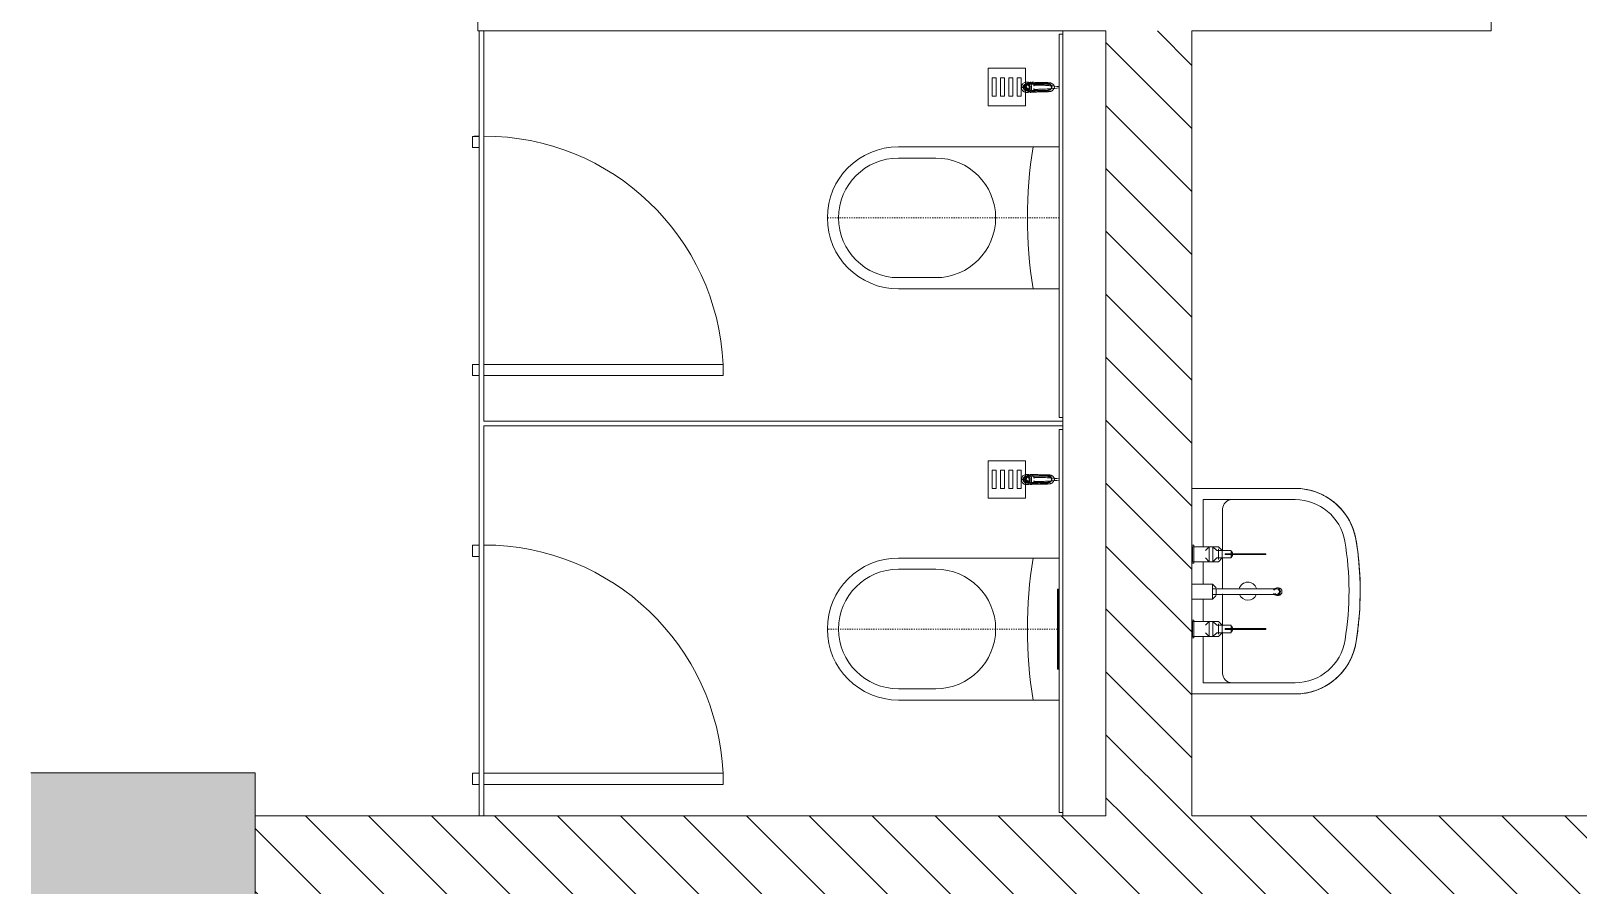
# Model space of a CAD drawing. Header units: millimetres. Extents: x -106145 to 154907, y -84585 to 152038.
# Drawn here: x -7036 to -2899, y 17735 to 20020 of the extents above; entities that cross this region are included whole.
import ezdxf

# ---------------------------------------------------------------- set-up
doc = ezdxf.new("R2010")
doc.units = ezdxf.units.MM
doc.linetypes.add('Dash', pattern=[6.35, 3.175, -3.175])
for name, color, linetype, lineweight in [('A-DOOR', 7, 'Continuous', 5), ('A-DOOR-FRAM', 7, 'Continuous', 9), ('A-FLOR', 7, 'Continuous', 5), ('A-WALL', 7, 'Continuous', 5), ('A-WALL-PATT', 7, 'Continuous', 5), ('P-PIPE', 7, 'Continuous', 5), ('P-SANR-FIXT', 7, 'Continuous', 5), ('P-SANR-FIXT-HDLN', 7, 'Dash', 5), ('S-COLS', 7, 'Continuous', 5)]:
    doc.layers.add(name, color=color, linetype=linetype, lineweight=lineweight)
pattern_1 = [(315, (0, 0), (84.18955, 84.18955), [])]

# ---------------------------------------------------------------- blocks, each defined once
blk = doc.blocks.new('22 4000 Toilet - Toto - CW763B w_FV4 - 22 4000 Toilet - Toto - CW763B w_FV4-V48-Site Plan -MAIN')
at = {"layer": 'P-SANR-FIXT', "color": 254, "true_color": 0xdddddd}
for p, q in [((-190, -440), (-190, -10)), ((190, -10), (190, -440)), ((-160, -440), (-160, -340)), ((160, -340), (160, -440))]:
    blk.add_line(p, q, dxfattribs=at)
for centre, radius, start, end in [((0, 1104.8), 1199.9, 260.8891, 279.1109), ((0, -340), 160, 0, 180), ((0, -440), 190, 180, 360), ((0, -440), 160, 180, 0)]:
    blk.add_arc(centre, radius, start, end, dxfattribs=at)
at = {"layer": 'P-SANR-FIXT-HDLN', "color": 254, "true_color": 0xdddddd}
blk.add_line((0, -15), (0, -630), dxfattribs=at)
blk = doc.blocks.new('22 4000 Flush Panel - Toto - MB006DNM - 22 4000 Flush Panel - Toto - MB006DNM-V49-Site Plan -MAIN')
at = {"layer": 'P-SANR-FIXT', "color": 254, "true_color": 0xdddddd}
for p, q in [((-107, -12.4), (-107, -10.2)), ((-107, -15), (-107, -12.4)), ((107, -12.4), (-107, -12.4)), ((107, -15), (-107, -15)), ((-82, -15), (82, -15)), ((107, -10.2), (107, -12.4)), ((107, -12.4), (107, -15))]:
    blk.add_line(p, q, dxfattribs=at)
blk = doc.blocks.new('22 4000 Toilet - Toto - CW763B w_FV4 - 22 4000 Toilet - Toto - CW763B w_FV4-V50-Site Plan -MAIN')
at = {"layer": 'P-SANR-FIXT', "color": 254, "true_color": 0xdddddd}
for p, q in [((-190, -440), (-190, -10)), ((190, -10), (190, -440)), ((-160, -440), (-160, -340)), ((160, -340), (160, -440))]:
    blk.add_line(p, q, dxfattribs=at)
for centre, radius, start, end in [((0, 1104.8), 1199.9, 260.8891, 279.1109), ((0, -340), 160, 0, 180), ((0, -440), 190, 180, 360), ((0, -440), 160, 180, 0)]:
    blk.add_arc(centre, radius, start, end, dxfattribs=at)
at = {"layer": 'P-SANR-FIXT-HDLN', "color": 254, "true_color": 0xdddddd}
blk.add_line((0, -10), (0, -630), dxfattribs=at)
blk = doc.blocks.new('BASIN_handwash_Type_B - HYBA-010-V69-Site Plan -MAIN')
at = {"layer": 'P-SANR-FIXT', "color": 254, "true_color": 0xdddddd}
for p, q in [((-275, -500), (-275, -224)), ((-275, -224), (-275, -500)), ((-245, -470), (-245, -224)), ((245, -470), (245, -224)), ((275, -224), (275, -500)), ((275, -224), (275, -500)), ((-275, -351.1), (-275, -500)), ((-245, -470), (-245, -351.1)), ((245, -351.1), (245, -470)), ((275, -500), (275, -351.1)), ((-107.6, -418), (-220, -418)), ((-5.1, -418), (-90.2, -418)), ((92.4, -418), (7.3, -418)), ((220, -418), (109.8, -418)), ((-118.2, -470), (-245, -470)), ((-18.1, -470), (-78.9, -470)), ((81.1, -470), (21.2, -470)), ((245, -470), (120.4, -470))]:
    blk.add_line(p, q, dxfattribs=at)
at = {"layer": 'P-SANR-FIXT', "color": 254, "true_color": 0xdddddd, "flags": 128}
for points in [[(-139, -61.6), (-145.5, -62.9), (-151.9, -64.5), (-158.3, -66.3), (-164.5, -68.4), (-170.7, -70.7), (-176.8, -73.2), (-182.8, -76), (-188.7, -79.1), (-194.4, -82.3), (-200, -85.8), (-205.5, -89.5), (-210.8, -93.4), (-215.9, -97.6), (-220.9, -101.9), (-225.7, -106.5), (-230.3, -111.2), (-234.7, -116.1), (-239, -121.2), (-243, -126.4), (-246.8, -131.8), (-250.4, -137.3), (-253.7, -143), (-256.8, -148.8), (-259.7, -154.8), (-262.4, -160.8), (-264.8, -166.9), (-267, -173.2), (-268.9, -179.5), (-270.5, -185.9), (-271.9, -192.3), (-273.1, -198.8), (-273.9, -205.4), (-274.6, -211.9), (-274.9, -218.5), (-275, -224)], [(-50.8, -51.7), (-64.7, -52.5), (-97.9, -55.7), (-130.9, -60.3), (-139, -61.6)], [(41.9, -51.2), (35.4, -50.7), (2, -50), (-31.3, -50.6), (-45, -51.4)], [(134.9, -61), (101.9, -56.2), (68.7, -52.8), (46.5, -51.4)], [(275, -224), (274.9, -217.4), (274.5, -210.8), (273.8, -204.3), (272.9, -197.7), (271.7, -191.3), (270.3, -184.8), (268.6, -178.4), (266.6, -172.1), (264.4, -165.9), (262, -159.8), (259.3, -153.8), (256.3, -147.8), (253.2, -142.1), (249.8, -136.4), (246.2, -130.9), (242.3, -125.5), (238.3, -120.3), (234, -115.2), (229.6, -110.4), (224.9, -105.7), (220.1, -101.2), (215.1, -96.9), (209.9, -92.8), (204.6, -88.9), (199.1, -85.2), (193.5, -81.8), (187.7, -78.5), (181.8, -75.5), (175.8, -72.8), (169.7, -70.3), (163.5, -68), (157.2, -66), (150.8, -64.2), (144.4, -62.7), (137.9, -61.5)]]:
    blk.add_lwpolyline(points, dxfattribs=at)
at = {"layer": 'P-SANR-FIXT', "color": 254, "true_color": 0xdddddd}
for centre, radius, start, end in [((0, -350.5), 24.2, 107.5533, 254.5917), ((0, -350.5), 24.2, 291.7818, 66.0732), ((-220, -393), 25, 180, 270), ((220, -393), 25, 270, 0)]:
    blk.add_arc(centre, radius, start, end, dxfattribs=at)
for centre, major_axis, start_param, end_param in [((-109.9, -224), (165.1, 0), 1.748277, 3.141593), ((0, -883.6), (834.4, 0), 1.40836, 1.738187), ((0, -883.6), (804.4, 0), 1.408166, 1.737991), ((109.9, -224), (165.1, 0), 0, 1.418341), ((-109.9, -224), (-135.1, 0), 4.890944, 6.283185), ((109.9, -224), (135.1, 0), 0, 1.419404)]:
    blk.add_ellipse(centre, major_axis=major_axis, ratio=0.999048, start_param=start_param, end_param=end_param, dxfattribs=at)
for points, knots in [([(-275, -224), (-275, -217.5), (-274.2, -204.7), (-271.5, -189.1), (-268.2, -176.8), (-265.2, -167.7), (-261.6, -158.7), (-257.6, -150.1), (-253.1, -141.7), (-248, -133.5), (-242.5, -125.6), (-236.6, -118.1), (-230.3, -111), (-223.4, -104.2), (-216.3, -97.8), (-208.8, -91.8), (-201, -86.3), (-192.8, -81.3), (-184.3, -76.7), (-172.8, -71.3), (-157.9, -65.8), (-145.4, -62.8), (-139, -61.7)], [-1, -1, -1, -1, -0.916667, -0.833333, -0.791667, -0.75, -0.708333, -0.666667, -0.625, -0.583333, -0.541667, -0.5, -0.458333, -0.416667, -0.375, -0.333333, -0.291667, -0.25, -0.208333, -0.166667, -0.083333, 0, 0, 0, 0]), ([(-139, -61.7), (-123.9, -59.1), (-93.6, -54.8), (-32.8, -49.7), (28.6, -49.5), (89.4, -54.4), (119.8, -58.5), (134.9, -61)], [-1, -1, -1, -1, -0.833333, -0.666667, -0.333333, -0.166667, 0, 0, 0, 0]), ([(134.9, -61), (141.5, -62), (154.3, -64.8), (169.5, -70), (181.4, -75.2), (190.1, -79.7), (198.5, -84.8), (206.6, -90.2), (214.3, -96.1), (221.7, -102.5), (228.7, -109.4), (235.3, -116.5), (241.4, -124.1), (247.1, -132.1), (252.3, -140.4), (257, -148.9), (261.1, -157.6), (264.8, -166.7), (267.9, -176), (271.4, -188.5), (274.2, -204.3), (275, -217.4), (275, -224)], [-1, -1, -1, -1, -0.916667, -0.833333, -0.791667, -0.75, -0.708333, -0.666667, -0.625, -0.583333, -0.541667, -0.5, -0.458333, -0.416667, -0.375, -0.333333, -0.291667, -0.25, -0.208333, -0.166667, -0.083333, 0, 0, 0, 0])]:
    blk.add_open_spline(points, degree=3, knots=knots, dxfattribs=at)
blk = doc.blocks.new('TAPWARE_wall_mount_elbow_levers - HYTP-038-V70-Site Plan -MAIN')
at = {"layer": 'P-SANR-FIXT', "color": 254, "true_color": 0xdddddd}
for p, q in [((-10, 276), (-10, 271.7)), ((10, 271.7), (10, 276)), ((-99, 242.3), (-101, 242.3)), ((-101, 237.3), (-101, 242.3)), ((-101, 242.3), (-101, 237.3)), ((-99, 242.3), (-101, 242.3)), ((-101, 237.3), (-101, 242.3)), ((-101, 242.3), (-101, 237.3)), ((-101, 212.7), (-101, 237.3)), ((-101, 212.7), (-101, 237.3)), ((-101, 195), (-101, 212.7)), ((-101, 212.7), (-101, 195)), ((-101, 195), (-101, 212.7)), ((-101, 212.7), (-101, 195)), ((-99, 237.3), (-99, 242.3)), ((-99, 242.3), (-99, 237.3)), ((-99, 237.3), (-99, 242.3)), ((-99, 242.3), (-99, 237.3)), ((-99, 237.3), (-99, 212.7)), ((-99, 237.3), (-99, 212.7)), ((-99, 195), (-99, 212.7)), ((-99, 212.7), (-99, 195)), ((-99, 195), (-99, 212.7)), ((-99, 212.7), (-99, 195)), ((-7.5, 220.2), (-7.5, 100)), ((7.5, 100), (7.5, 220.2)), ((101, 242.3), (99, 242.3)), ((99, 237.3), (99, 242.3)), ((99, 242.3), (99, 237.3)), ((99, 212.7), (99, 237.3)), ((99, 195), (99, 212.7)), ((99, 212.7), (99, 195)), ((101, 237.3), (101, 242.3)), ((101, 242.3), (101, 237.3)), ((101, 237.3), (101, 212.7)), ((101, 195), (101, 212.7)), ((101, 212.7), (101, 195)), ((-101, 151.7), (-101, 195)), ((-101, 151.7), (-101, 195)), ((-99, 195), (-99, 151.7)), ((-99, 195), (-99, 151.7)), ((99, 151.7), (99, 195)), ((101, 195), (101, 151.7)), ((-110, 126.1), (-120, 116.1)), ((-110, 149.7), (-110, 111.1)), ((-110, 149.7), (-110, 126.1)), ((-100, 149.7), (-108.7, 149.7)), ((-100, 149.7), (-108.7, 149.7)), ((-100, 126.1), (-108.7, 126.1)), ((-101, 134.1), (-101, 151.7)), ((-101, 134.1), (-101, 151.7)), ((-101, 150.8), (-101, 145.8)), ((-101, 150.8), (-101, 145.8)), ((-101, 134.1), (-99, 134.1)), ((-101, 134.1), (-99, 134.1)), ((-91.3, 149.7), (-100, 149.7)), ((-91.3, 149.7), (-100, 149.7)), ((-91.3, 126.1), (-100, 126.1)), ((-99, 151.7), (-99, 134.1)), ((-99, 151.7), (-99, 134.1)), ((-99, 145.8), (-99, 150.8)), ((-99, 145.8), (-99, 150.8)), ((-90, 111.1), (-90, 149.7)), ((-90, 126.1), (-90, 149.7)), ((-80, 116.1), (-90, 126.1)), ((90, 126.1), (80, 116.1)), ((90, 149.7), (90, 111.1)), ((90, 149.7), (90, 126.1)), ((91.3, 149.7), (100, 149.7)), ((91.3, 149.7), (100, 149.7)), ((91.3, 126.1), (100, 126.1)), ((99, 134.1), (99, 151.7)), ((99, 150.8), (99, 145.8)), ((99, 134.1), (101, 134.1)), ((100, 149.7), (108.7, 149.7)), ((100, 149.7), (108.7, 149.7)), ((100, 126.1), (108.7, 126.1)), ((101, 151.7), (101, 134.1)), ((101, 145.8), (101, 150.8)), ((110, 111.1), (110, 149.7)), ((110, 126.1), (110, 149.7)), ((120, 116.1), (110, 126.1)), ((-120, 116.1), (-120, 91.1)), ((-110, 111.1), (-120, 101.1)), ((-120, 101.1), (-120, 46.1)), ((-100, 101.1), (-120, 101.1)), ((-120, 91.1), (-110, 81.1)), ((-100, 91.1), (-120, 91.1)), ((-100, 116.1), (-114.1, 116.1)), ((-85.9, 116.1), (-100, 116.1)), ((-80, 101.1), (-100, 101.1)), ((-80, 91.1), (-100, 91.1)), ((-80, 101.1), (-90, 111.1)), ((-90, 81.1), (-80, 91.1)), ((-80, 91.1), (-80, 116.1)), ((-80, 46.1), (-80, 101.1)), ((-9.9, 110), (-19.9, 100)), ((-19.9, 100), (-19.9, 45)), ((0.1, 100), (-19.9, 100)), ((0.1, 110), (-8.6, 110)), ((8.8, 110), (0.1, 110)), ((20.1, 100), (0.1, 100)), ((20.1, 100), (10.1, 110)), ((20.1, 45), (20.1, 100)), ((80, 116.1), (80, 91.1)), ((90, 111.1), (80, 101.1)), ((80, 101.1), (80, 46.1)), ((80, 101.1), (100, 101.1)), ((80, 91.1), (90, 81.1)), ((80, 91.1), (100, 91.1)), ((85.9, 116.1), (100, 116.1)), ((100, 116.1), (114.1, 116.1)), ((100, 101.1), (120, 101.1)), ((100, 91.1), (120, 91.1)), ((120, 101.1), (110, 111.1)), ((110, 81.1), (120, 91.1)), ((120, 91.1), (120, 116.1)), ((120, 46.1), (120, 101.1)), ((-124, 50), (-124, 45)), ((-124, 50), (-76, 50)), ((-120.8, 50), (-124, 50)), ((-100, 46.1), (-120, 46.1)), ((-80, 46.1), (-100, 46.1)), ((-76, 50), (-79.2, 50)), ((-76, 45), (-76, 50)), ((76, 50), (76, 45)), ((76, 50), (124, 50)), ((79.2, 50), (76, 50)), ((80, 46.1), (100, 46.1)), ((100, 46.1), (120, 46.1)), ((124, 50), (120.8, 50)), ((124, 45), (124, 50))]:
    blk.add_line(p, q, dxfattribs=at)
at = {"layer": 'P-SANR-FIXT', "color": 254, "true_color": 0xdddddd, "flags": 128}
for points in [[(-7.5, 271.7), (-7.5, 271.2), (-7.5, 270.5), (-7.5, 269.8), (-7.5, 268.9), (-7.5, 268.1), (-7.5, 267.1), (-7.5, 266), (-7.5, 264.9), (-7.5, 263.7), (-7.5, 262.5), (-7.5, 261.1), (-7.5, 259.7), (-7.5, 258.3), (-7.5, 256.8), (-7.5, 255.2), (-7.5, 253.6), (-7.5, 251.9), (-7.5, 250.1), (-7.5, 248.3), (-7.5, 246.5), (-7.5, 244.6), (-7.5, 242.7), (-7.5, 240.8), (-7.5, 238.8), (-7.5, 236.8), (-7.5, 234.8), (-7.5, 232.7), (-7.5, 230.6), (-7.5, 228.5), (-7.5, 226.4), (-7.5, 224.3), (-7.5, 222.2), (-7.5, 220.2)], [(7.5, 220.2), (7.5, 222.3), (7.5, 224.4), (7.5, 226.5), (7.5, 228.7), (7.5, 230.8), (7.5, 232.8), (7.5, 234.9), (7.5, 236.9), (7.5, 238.9), (7.5, 240.9), (7.5, 242.9), (7.5, 244.8), (7.5, 246.6), (7.5, 248.5), (7.5, 250.2), (7.5, 252), (7.5, 253.7), (7.5, 255.3), (7.5, 256.9), (7.5, 258.4), (7.5, 259.8), (7.5, 261.2), (7.5, 262.5), (7.5, 263.8), (7.5, 265), (7.5, 266.1), (7.5, 267.1), (7.5, 268.1), (7.5, 269), (7.5, 269.8), (7.5, 270.5), (7.5, 271.2), (7.5, 271.7)], [(-109, 149.7), (-108.5, 150.1), (-108, 150.5), (-107.6, 150.9), (-107.1, 151.2), (-106.5, 151.6), (-106, 151.9), (-105.5, 152.2), (-104.9, 152.5), (-104.3, 152.7), (-103.8, 153), (-103.2, 153.2), (-102.6, 153.4), (-102, 153.5), (-101.4, 153.6), (-100.8, 153.8)], [(-109, 149.7), (-108.5, 150.1), (-108, 150.5), (-107.6, 150.9), (-107.1, 151.2), (-106.5, 151.6), (-106, 151.9), (-105.5, 152.2), (-104.9, 152.5), (-104.3, 152.7), (-103.8, 153), (-103.2, 153.2), (-102.6, 153.4), (-102, 153.5), (-101.4, 153.6), (-100.8, 153.8)], [(-98.8, 153.7), (-98.2, 153.6), (-97.6, 153.4), (-97, 153.2), (-96.4, 153), (-95.8, 152.8), (-95.3, 152.6), (-94.7, 152.3), (-94.1, 152), (-93.6, 151.7), (-93.1, 151.3), (-92.6, 151), (-92.1, 150.6), (-91.6, 150.2), (-91.2, 149.8), (-91, 149.7)], [(-98.8, 153.7), (-98.2, 153.6), (-97.6, 153.4), (-97, 153.2), (-96.4, 153), (-95.8, 152.8), (-95.3, 152.6), (-94.7, 152.3), (-94.1, 152), (-93.6, 151.7), (-93.1, 151.3), (-92.6, 151), (-92.1, 150.6), (-91.6, 150.2), (-91.2, 149.8), (-91, 149.7)], [(91, 149.7), (91.5, 150.1), (92, 150.5), (92.4, 150.9), (92.9, 151.2), (93.5, 151.6), (94, 151.9), (94.5, 152.2), (95.1, 152.5), (95.7, 152.7), (96.2, 153), (96.8, 153.2), (97.4, 153.4), (98, 153.5), (98.6, 153.6), (99.2, 153.8)], [(91, 149.7), (91.5, 150.1), (92, 150.5), (92.4, 150.9), (92.9, 151.2), (93.5, 151.6), (94, 151.9), (94.5, 152.2), (95.1, 152.5), (95.7, 152.7), (96.2, 153), (96.8, 153.2), (97.4, 153.4), (98, 153.5), (98.6, 153.6), (99.2, 153.8)], [(101.2, 153.7), (101.8, 153.6), (102.4, 153.4), (103, 153.2), (103.6, 153), (104.2, 152.8), (104.7, 152.6), (105.3, 152.3), (105.9, 152), (106.4, 151.7), (106.9, 151.3), (107.4, 151), (107.9, 150.6), (108.4, 150.2), (108.8, 149.8), (109, 149.7)], [(101.2, 153.7), (101.8, 153.6), (102.4, 153.4), (103, 153.2), (103.6, 153), (104.2, 152.8), (104.7, 152.6), (105.3, 152.3), (105.9, 152), (106.4, 151.7), (106.9, 151.3), (107.4, 151), (107.9, 150.6), (108.4, 150.2), (108.8, 149.8), (109, 149.7)]]:
    blk.add_lwpolyline(points, dxfattribs=at)
at = {"layer": 'P-SANR-FIXT', "color": 254, "true_color": 0xdddddd}
for centre, major_axis, start_param, end_param in [((0, 276), (-10, 0), 3.141593, 6.283185), ((0, 271.7), (10, 0), 0, 3.141593), ((0, 276), (10, 0), 3.141593, 3.403392), ((0, 271.7), (10, 0), 3.141593, 4.18879), ((0, 271.7), (-7.5, 0), 3.141593, 6.283185), ((0, 271.7), (7.5, 0), 3.141593, 4.18879), ((0, 271.7), (10, 0), 5.235988, 6.283185), ((0, 271.7), (-7.5, 0), 2.356194, 3.141593), ((0, 276), (-10, 0), 2.879793, 3.141593)]:
    blk.add_ellipse(centre, major_axis=major_axis, ratio=0.968067, start_param=start_param, end_param=end_param, dxfattribs=at)
blk = doc.blocks.new('Floor trap face - FD_100x100_-V84-Site Plan -MAIN')
at = {"layer": 'P-SANR-FIXT', "color": 254, "true_color": 0xdddddd}
for p, q in [((50, 50), (-50, 50)), ((-50, 50), (-50, -50)), ((50, -50), (50, 50)), ((-24.6, 27.8), (-24.6, 38.9)), ((-24.6, 38.9), (24.6, 38.9)), ((24.6, 27.8), (-24.6, 27.8)), ((-24.6, 5.6), (-24.6, 16.7)), ((-24.6, 16.7), (24.6, 16.7)), ((24.6, 5.6), (-24.6, 5.6)), ((24.6, 38.9), (24.6, 27.8)), ((24.6, 16.7), (24.6, 5.6)), ((-24.6, -16.7), (-24.6, -5.6)), ((-24.6, -5.6), (24.6, -5.6)), ((24.6, -16.7), (-24.6, -16.7)), ((-24.6, -38.9), (-24.6, -27.8)), ((-24.6, -27.8), (24.6, -27.8)), ((24.6, -38.9), (-24.6, -38.9)), ((24.6, -5.6), (24.6, -16.7)), ((24.6, -27.8), (24.6, -38.9)), ((-50, -50), (50, -50))]:
    blk.add_line(p, q, dxfattribs=at)
blk = doc.blocks.new('Sanitary_Shower_Roca-be-fresh-hygienic-shower - Sanitary_Shower_Roca-be-fresh-hygienic-shower-13459317-Site Plan -MAIN')
at = {"layer": 'P-PIPE', "color": 254, "true_color": 0xdddddd}
for p, q in [((-4386.9, 19869.3), (-4386.9, 19870)), ((-4386.9, 19868.6), (-4386.9, 19869.3)), ((-4383.1, 19870.5), (-4382.9, 19871.5)), ((-4383.1, 19870.5), (-4382.5, 19870.5)), ((-4382.1, 19870.3), (-4383.1, 19870.5)), ((-4383.1, 19868.1), (-4382.1, 19868.2)), ((-4382.5, 19868.1), (-4383.1, 19868.1)), ((-4382.9, 19867.1), (-4383.1, 19868.1)), ((-4382.4, 19871.5), (-4382.9, 19871.5)), ((-4382.9, 19871.5), (-4381.9, 19871.3)), ((-4381.9, 19867.2), (-4382.9, 19867.1)), ((-4382.9, 19867.1), (-4382.4, 19867.1)), ((-4382.5, 19870.5), (-4382.4, 19871.5)), ((-4381.5, 19870.3), (-4382.5, 19870.5)), ((-4381.5, 19868.2), (-4382.5, 19868.1)), ((-4382.5, 19868.1), (-4382.4, 19867.1)), ((-4382.4, 19871.5), (-4381.4, 19871.3)), ((-4382.4, 19867.1), (-4381.4, 19867.3)), ((-4382.1, 19873.8), (-4381.6, 19874.6)), ((-4382.1, 19873.8), (-4381.6, 19873.8)), ((-4381.2, 19873.2), (-4382.1, 19873.8)), ((-4381.9, 19871.3), (-4382.1, 19870.3)), ((-4381.5, 19870.3), (-4382.1, 19870.3)), ((-4382.1, 19868.2), (-4381.9, 19867.2)), ((-4381.5, 19868.2), (-4382.1, 19868.2)), ((-4382.1, 19864.8), (-4381.2, 19865.3)), ((-4381.6, 19864.8), (-4382.1, 19864.8)), ((-4381.6, 19863.9), (-4382.1, 19864.8)), ((-4381.4, 19871.3), (-4381.9, 19871.3)), ((-4381.4, 19867.3), (-4381.9, 19867.2)), ((-4381.6, 19873.8), (-4381.1, 19874.6)), ((-4381.1, 19874.6), (-4381.6, 19874.6)), ((-4381.6, 19874.6), (-4380.7, 19874.1)), ((-4380.7, 19873.2), (-4381.6, 19873.8)), ((-4380.7, 19865.3), (-4381.6, 19864.8)), ((-4381.6, 19864.8), (-4381.1, 19863.9)), ((-4380.7, 19864.4), (-4381.6, 19863.9)), ((-4381.6, 19863.9), (-4381.1, 19863.9)), ((-4381.4, 19871.3), (-4381.5, 19870.3)), ((-4381.4, 19867.3), (-4381.5, 19868.2)), ((-4380.7, 19874.1), (-4381.2, 19873.2)), ((-4380.7, 19873.2), (-4381.2, 19873.2)), ((-4381.2, 19865.3), (-4380.7, 19864.4)), ((-4380.7, 19865.3), (-4381.2, 19865.3)), ((-4381.1, 19874.6), (-4380.2, 19874.1)), ((-4381.1, 19863.9), (-4380.2, 19864.5)), ((-4380.2, 19874.1), (-4380.7, 19873.2)), ((-4380.2, 19874.1), (-4380.7, 19874.1)), ((-4380.2, 19864.5), (-4380.7, 19865.3)), ((-4380.2, 19864.5), (-4380.7, 19864.4)), ((-4380.1, 19876.5), (-4379.3, 19877.1)), ((-4380.1, 19876.5), (-4379.6, 19876.5)), ((-4379.4, 19875.7), (-4380.1, 19876.5)), ((-4380.1, 19862.1), (-4379.4, 19862.9)), ((-4379.6, 19862.1), (-4380.1, 19862.1)), ((-4379.3, 19861.4), (-4380.1, 19862.1)), ((-4379.6, 19876.5), (-4378.8, 19877.1)), ((-4378.9, 19875.7), (-4379.6, 19876.5)), ((-4378.9, 19862.9), (-4379.6, 19862.1)), ((-4379.6, 19862.1), (-4378.8, 19861.4)), ((-4378.7, 19876.3), (-4379.4, 19875.7)), ((-4378.9, 19875.7), (-4379.4, 19875.7)), ((-4379.4, 19862.9), (-4378.7, 19862.2)), ((-4378.9, 19862.9), (-4379.4, 19862.9)), ((-4378.8, 19877.1), (-4379.3, 19877.1)), ((-4379.3, 19877.1), (-4378.7, 19876.3)), ((-4378.7, 19862.2), (-4379.3, 19861.4)), ((-4379.3, 19861.4), (-4378.8, 19861.4)), ((-4378.2, 19876.3), (-4378.9, 19875.7)), ((-4378.2, 19862.2), (-4378.9, 19862.9)), ((-4378.8, 19877.1), (-4378.2, 19876.3)), ((-4378.8, 19861.4), (-4378.2, 19862.2)), ((-4378.2, 19876.3), (-4378.7, 19876.3)), ((-4378.2, 19862.2), (-4378.7, 19862.2)), ((-4377.3, 19878.3), (-4376.4, 19878.7)), ((-4377.3, 19878.3), (-4376.8, 19878.3)), ((-4376.9, 19877.3), (-4377.3, 19878.3)), ((-4377.3, 19860.2), (-4376.9, 19861.2)), ((-4376.8, 19860.2), (-4377.3, 19860.2)), ((-4376.4, 19859.8), (-4377.3, 19860.2)), ((-4376, 19877.7), (-4376.9, 19877.3)), ((-4376.4, 19877.4), (-4376.9, 19877.3)), ((-4376.9, 19861.2), (-4376, 19860.8)), ((-4376.4, 19861.2), (-4376.9, 19861.2)), ((-4376.8, 19878.3), (-4375.8, 19878.7)), ((-4376.4, 19877.4), (-4376.8, 19878.3)), ((-4376.4, 19861.2), (-4376.8, 19860.2)), ((-4376.8, 19860.2), (-4375.8, 19859.9)), ((-4375.8, 19878.7), (-4376.4, 19878.7)), ((-4376.4, 19878.7), (-4376, 19877.7)), ((-4375.5, 19877.7), (-4376.4, 19877.4)), ((-4375.5, 19860.8), (-4376.4, 19861.2)), ((-4376, 19860.8), (-4376.4, 19859.8)), ((-4375.5, 19877.7), (-4376, 19877.7)), ((-4375.5, 19860.8), (-4376, 19860.8)), ((-4375.8, 19878.7), (-4375.5, 19877.7)), ((-4375.8, 19859.9), (-4375.5, 19860.8)), ((-4374.3, 19882.9), (-4371.8, 19882.9)), ((-4374, 19879.1), (-4373.5, 19879.1)), ((-4374, 19878), (-4374, 19879.1)), ((-4374, 19879.1), (-4373.1, 19879.1)), ((-4373.5, 19878.1), (-4374, 19878)), ((-4373.1, 19878), (-4374, 19878)), ((-4374, 19860.5), (-4373.1, 19860.5)), ((-4373.5, 19860.5), (-4374, 19860.5)), ((-4374, 19859.4), (-4374, 19860.5)), ((-4373.5, 19879.1), (-4372.5, 19879.1)), ((-4373.5, 19878.1), (-4373.5, 19879.1)), ((-4372.5, 19878.1), (-4373.5, 19878.1)), ((-4372.5, 19860.5), (-4373.5, 19860.5)), ((-4373.5, 19860.5), (-4373.5, 19859.4)), ((-4372.5, 19879.1), (-4373.1, 19879.1)), ((-4373.1, 19879.1), (-4373.1, 19878)), ((-4372.5, 19878.1), (-4373.1, 19878)), ((-4373.1, 19860.5), (-4373.1, 19859.4)), ((-4372.5, 19860.5), (-4373.1, 19860.5)), ((-4372.5, 19879.1), (-4372.5, 19878.1)), ((-4372.5, 19859.4), (-4372.5, 19860.5)), ((-4371.1, 19877.7), (-4370.7, 19878.7)), ((-4370.5, 19877.7), (-4371.1, 19877.7)), ((-4370.2, 19877.3), (-4371.1, 19877.7)), ((-4371.1, 19860.8), (-4370.2, 19861.2)), ((-4370.5, 19860.8), (-4371.1, 19860.8)), ((-4370.7, 19859.8), (-4371.1, 19860.8)), ((-4370.7, 19878.7), (-4370.2, 19878.7)), ((-4370.7, 19878.7), (-4369.8, 19878.3)), ((-4369.8, 19860.2), (-4370.7, 19859.8)), ((-4370.5, 19877.7), (-4370.2, 19878.7)), ((-4369.6, 19877.4), (-4370.5, 19877.7)), ((-4369.6, 19861.2), (-4370.5, 19860.8)), ((-4370.5, 19860.8), (-4370.2, 19859.9)), ((-4370.2, 19878.7), (-4369.3, 19878.3)), ((-4369.8, 19878.3), (-4370.2, 19877.3)), ((-4369.6, 19877.4), (-4370.2, 19877.3)), ((-4370.2, 19861.2), (-4369.8, 19860.2)), ((-4369.6, 19861.2), (-4370.2, 19861.2)), ((-4370.2, 19859.9), (-4369.3, 19860.2)), ((-4369.3, 19878.3), (-4369.8, 19878.3)), ((-4369.8, 19860.2), (-4369.3, 19860.2)), ((-4369.3, 19878.3), (-4369.6, 19877.4)), ((-4369.3, 19860.2), (-4369.6, 19861.2)), ((-4368.4, 19876.3), (-4367.8, 19877.1)), ((-4367.9, 19876.3), (-4368.4, 19876.3)), ((-4367.7, 19875.7), (-4368.4, 19876.3)), ((-4368.4, 19862.2), (-4367.7, 19862.8)), ((-4367.9, 19862.2), (-4368.4, 19862.2)), ((-4367.8, 19861.4), (-4368.4, 19862.2)), ((-4367.9, 19876.3), (-4367.2, 19877.1)), ((-4367.1, 19875.7), (-4367.9, 19876.3)), ((-4367.1, 19862.9), (-4367.9, 19862.2)), ((-4367.9, 19862.2), (-4367.2, 19861.4)), ((-4367.8, 19877.1), (-4367.2, 19877.1)), ((-4367.8, 19877.1), (-4367, 19876.5)), ((-4367, 19862), (-4367.8, 19861.4)), ((-4367.2, 19861.4), (-4367.8, 19861.4)), ((-4367, 19876.5), (-4367.7, 19875.7)), ((-4367.1, 19875.7), (-4367.7, 19875.7)), ((-4367.1, 19862.9), (-4367.7, 19862.8)), ((-4367.7, 19862.8), (-4367, 19862)), ((-4367.2, 19877.1), (-4366.5, 19876.5)), ((-4367.2, 19861.4), (-4366.5, 19862)), ((-4366.5, 19876.5), (-4367.1, 19875.7)), ((-4366.5, 19862), (-4367.1, 19862.9)), ((-4366.5, 19876.5), (-4367, 19876.5)), ((-4367, 19862), (-4366.5, 19862)), ((-4366.3, 19877.8), (-4366.8, 19877.8)), ((-4366.8, 19861), (-4366.3, 19861)), ((-4366.4, 19874.1), (-4365.5, 19874.6)), ((-4365.8, 19874.1), (-4366.4, 19874.1)), ((-4365.9, 19873.2), (-4366.4, 19874.1)), ((-4366.4, 19864.4), (-4365.9, 19865.3)), ((-4365.8, 19864.4), (-4366.4, 19864.4)), ((-4365.5, 19863.9), (-4366.4, 19864.4)), ((-4366.3, 19877.8), (-4315, 19877.6)), ((-4315, 19861.2), (-4366.3, 19861)), ((-4365, 19873.7), (-4365.9, 19873.2)), ((-4365.4, 19873.2), (-4365.9, 19873.2)), ((-4365.9, 19865.3), (-4365, 19864.8)), ((-4365.4, 19865.3), (-4365.9, 19865.3)), ((-4365.8, 19874.1), (-4365, 19874.6)), ((-4365.4, 19873.2), (-4365.8, 19874.1)), ((-4365.4, 19865.3), (-4365.8, 19864.4)), ((-4365.8, 19864.4), (-4365, 19863.9)), ((-4365.5, 19874.6), (-4365, 19874.6)), ((-4365.5, 19874.6), (-4365, 19873.7)), ((-4365, 19864.8), (-4365.5, 19863.9)), ((-4365, 19863.9), (-4365.5, 19863.9)), ((-4364.5, 19873.7), (-4365.4, 19873.2)), ((-4364.5, 19864.8), (-4365.4, 19865.3)), ((-4365.2, 19871.3), (-4364.2, 19871.4)), ((-4364.7, 19871.3), (-4365.2, 19871.3)), ((-4365, 19870.3), (-4365.2, 19871.3)), ((-4365.2, 19867.2), (-4365, 19868.2)), ((-4364.7, 19867.2), (-4365.2, 19867.2)), ((-4364.2, 19867), (-4365.2, 19867.2)), ((-4365, 19874.6), (-4364.5, 19873.7)), ((-4364.5, 19873.7), (-4365, 19873.7)), ((-4364, 19870.5), (-4365, 19870.3)), ((-4364.5, 19870.3), (-4365, 19870.3)), ((-4365, 19868.2), (-4364, 19868)), ((-4364.5, 19868.2), (-4365, 19868.2)), ((-4365, 19864.8), (-4364.5, 19864.8)), ((-4365, 19863.9), (-4364.5, 19864.8)), ((-4364.7, 19871.3), (-4363.7, 19871.5)), ((-4364.5, 19870.3), (-4364.7, 19871.3)), ((-4364.5, 19868.2), (-4364.7, 19867.2)), ((-4364.7, 19867.2), (-4363.7, 19867.1)), ((-4363.5, 19870.5), (-4364.5, 19870.3)), ((-4363.5, 19868), (-4364.5, 19868.2)), ((-4364.2, 19871.4), (-4363.7, 19871.5)), ((-4364.2, 19871.4), (-4364, 19870.5)), ((-4364, 19868), (-4364.2, 19867)), ((-4363.7, 19867.1), (-4364.2, 19867)), ((-4363.5, 19870.5), (-4364, 19870.5)), ((-4364, 19868), (-4363.5, 19868)), ((-4363.7, 19871.5), (-4363.5, 19870.5)), ((-4363.7, 19867.1), (-4363.5, 19868)), ((-4360.1, 19870.9), (-4360.1, 19869.2)), ((-4360.1, 19869.2), (-4360.1, 19867.6)), ((-4315.5, 19877.6), (-4315, 19877.6)), ((-4315, 19861.2), (-4315.5, 19861.2)), ((-4376.4, 19859.8), (-4375.8, 19859.9)), ((-4371.8, 19855.6), (-4374.3, 19855.6)), ((-4373.5, 19859.4), (-4374, 19859.4)), ((-4373.1, 19859.4), (-4374, 19859.4)), ((-4373.5, 19859.4), (-4372.5, 19859.4)), ((-4373.1, 19859.4), (-4372.5, 19859.4)), ((-4370.2, 19859.9), (-4370.7, 19859.8))]:
    blk.add_line(p, q, dxfattribs=at)
at = {"layer": 'P-PIPE', "color": 254, "true_color": 0xdddddd, "flags": 128}
for points in [[(-4376.5, 19870.1), (-4380.6, 19870.1), (-4382.8, 19870), (-4384.9, 19870), (-4386.9, 19870)], [(-4386.9, 19868.6), (-4384.9, 19868.6), (-4382.8, 19868.7), (-4380.6, 19868.7), (-4376.5, 19868.8)], [(-4373.5, 19876.6), (-4378.6, 19874.4), (-4380.7, 19869.3)], [(-4380.7, 19869.3), (-4378.6, 19864.1), (-4373.5, 19861.9)], [(-4376.5, 19868.8), (-4376.5, 19869.1), (-4376.5, 19869.5)], [(-4315.5, 19877.6), (-4315.7, 19877.5), (-4315.9, 19877), (-4316, 19876.3), (-4316.1, 19875.5), (-4316.2, 19874.6)], [(-4299.3, 19869.5), (-4299.3, 19869.9), (-4299.3, 19870.2)]]:
    blk.add_lwpolyline(points, dxfattribs=at)
at = {"layer": 'P-PIPE', "color": 254, "true_color": 0xdddddd}
for centre, major_axis, ratio, start_param, end_param in [((-4373.9, 19869.2), (-0.17, 7.32), 0.974767, 6.259518, 9.401111), ((-4373.9, 19869.2), (-0.17, 7.32), 0.974767, 3.117925, 6.259518), ((-4373.5, 19869.3), (-0.17, 7.32), 0.974767, 4.688722, 6.259518), ((-4373.5, 19869.3), (-0.17, 7.32), 0.974767, 3.117925, 4.688722), ((-4320.7, 19869.2), (12.4, 17.5), 0.999958, 5.311453, 5.343072)]:
    blk.add_ellipse(centre, major_axis=major_axis, ratio=ratio, start_param=start_param, end_param=end_param, dxfattribs=at)
for points, knots in [([(-4386.9, 19870), (-4386.9, 19871.9), (-4386.3, 19874.8), (-4384.3, 19878.1), (-4381.9, 19880.5), (-4378.5, 19882.5), (-4375.7, 19882.9), (-4374.3, 19882.9)], [0, 0, 0, 0, 0.285714, 0.428571, 0.571429, 0.785714, 1, 1, 1, 1]), ([(-4374.3, 19855.6), (-4375.2, 19855.6), (-4377.1, 19855.8), (-4379.8, 19856.8), (-4382.2, 19858.3), (-4384.6, 19860.8), (-4386.5, 19864.2), (-4386.9, 19867.1), (-4386.9, 19868.6)], [0, 0, 0, 0, 0.142857, 0.285714, 0.428571, 0.571429, 0.785714, 1, 1, 1, 1]), ([(-4376.5, 19868.8), (-4376.6, 19868), (-4376.5, 19866.5), (-4375.7, 19863.7), (-4373.6, 19860.7), (-4369.7, 19858.2), (-4365.5, 19857), (-4361.4, 19856.5), (-4358.4, 19856.4), (-4356.7, 19856.4)], [-1, -1, -1, -1, -0.916667, -0.833333, -0.666667, -0.5, -0.333333, -0.166667, 0, 0, 0, 0]), ([(-4356.7, 19882.6), (-4358.2, 19882.6), (-4361.2, 19882.5), (-4364.8, 19882.1), (-4367.2, 19881.4), (-4368.6, 19881), (-4369.6, 19880.5), (-4370.6, 19880), (-4371.6, 19879.4), (-4372.3, 19879), (-4372.7, 19878.6), (-4373, 19878.4), (-4373.8, 19877.7), (-4374.8, 19876.4), (-4375.8, 19874.4), (-4376.4, 19872.3), (-4376.5, 19870.9), (-4376.5, 19870.1)], [0, 0, 0, 0, 0.166667, 0.333333, 0.416667, 0.458333, 0.5, 0.541667, 0.583333, 0.625, 0.635417, 0.645833, 0.666667, 0.75, 0.833333, 0.916667, 1, 1, 1, 1]), ([(-4374.8, 19869.5), (-4374.8, 19870.3), (-4374.6, 19871.5), (-4374, 19873.2), (-4373.4, 19874.3), (-4372.7, 19875.2), (-4372.1, 19875.9), (-4371.5, 19876.5), (-4370.6, 19877.2), (-4369.6, 19877.8), (-4368.8, 19878.2), (-4368.4, 19878.4), (-4368, 19878.5), (-4367.8, 19878.6), (-4367.5, 19878.6), (-4367.3, 19878.7), (-4366.9, 19878.8), (-4366.4, 19878.9), (-4365.8, 19878.9), (-4365.3, 19879), (-4364.7, 19879), (-4364, 19879), (-4362.9, 19879), (-4361.5, 19879), (-4359.3, 19879), (-4356.6, 19879), (-4353.7, 19879), (-4349.9, 19879), (-4345.3, 19879), (-4339.6, 19879), (-4333.9, 19879), (-4329.2, 19879), (-4325.4, 19879), (-4322.5, 19879), (-4320, 19879), (-4318.3, 19879), (-4317.3, 19879), (-4316.6, 19879), (-4316.1, 19879), (-4315.8, 19879), (-4315.5, 19879), (-4315.2, 19879), (-4314.9, 19879), (-4314.5, 19879), (-4313.7, 19878.9), (-4312.7, 19878.7), (-4311.1, 19878.2), (-4309.1, 19877), (-4307.3, 19875), (-4306.1, 19872.5), (-4305.7, 19870.7), (-4305.7, 19869.7)], [0, 0, 0, 0, 0.035714, 0.053571, 0.071429, 0.089286, 0.098214, 0.107143, 0.125, 0.142857, 0.151786, 0.15625, 0.160714, 0.165179, 0.167411, 0.169643, 0.174107, 0.178571, 0.1875, 0.191964, 0.196429, 0.205357, 0.214286, 0.232143, 0.25, 0.285714, 0.321429, 0.357143, 0.428571, 0.5, 0.571429, 0.642857, 0.678571, 0.714286, 0.75, 0.767857, 0.776786, 0.785714, 0.790179, 0.794643, 0.799107, 0.803571, 0.808036, 0.8125, 0.821429, 0.839286, 0.857143, 0.892857, 0.928571, 0.964286, 1, 1, 1, 1]), ([(-4374.8, 19869.5), (-4374.5, 19869.2), (-4373.9, 19868.6), (-4373, 19867.6), (-4372.2, 19867), (-4371.7, 19866.5), (-4370.8, 19865.7), (-4369.3, 19864.5), (-4367.4, 19863.1), (-4365.3, 19861.9), (-4363.7, 19861.1), (-4362.6, 19860.6), (-4362, 19860.4), (-4361.4, 19860.2), (-4360.8, 19860), (-4360.2, 19859.8), (-4359.4, 19859.6), (-4358.4, 19859.4), (-4357.1, 19859.3), (-4355.4, 19859.2), (-4353.3, 19859.2), (-4349.7, 19859.4), (-4345.2, 19859.8), (-4339.9, 19860.1), (-4334.6, 19859.8), (-4330.2, 19859.4), (-4326.7, 19859.2), (-4324.1, 19859.2), (-4321.9, 19859.4), (-4320.2, 19859.7), (-4318.9, 19860), (-4317.6, 19860.4), (-4316.4, 19860.8), (-4315.3, 19861.1), (-4314.5, 19861.4), (-4314.1, 19861.6), (-4313.8, 19861.7), (-4313.5, 19861.8), (-4313.2, 19861.9), (-4312.9, 19862.1), (-4312.6, 19862.2), (-4312.1, 19862.5), (-4311.1, 19863.1), (-4309.5, 19864.3), (-4307.9, 19866.1), (-4306.8, 19867.7), (-4306.1, 19869), (-4305.8, 19869.6), (-4305.7, 19869.7)], [0, 0, 0, 0, 0.03125, 0.0625, 0.070312, 0.078125, 0.09375, 0.125, 0.15625, 0.1875, 0.21875, 0.226562, 0.234375, 0.242188, 0.25, 0.257812, 0.265625, 0.28125, 0.296875, 0.3125, 0.34375, 0.375, 0.4375, 0.5, 0.5625, 0.625, 0.65625, 0.6875, 0.71875, 0.734375, 0.75, 0.765625, 0.78125, 0.796875, 0.804688, 0.808594, 0.8125, 0.816406, 0.820312, 0.824219, 0.828125, 0.835938, 0.84375, 0.875, 0.90625, 0.9375, 0.96875, 1, 1, 1, 1]), ([(-4366.3, 19861), (-4367.3, 19861), (-4368.6, 19861.2), (-4370.4, 19862.1), (-4371.6, 19862.9), (-4372.6, 19864), (-4373.4, 19865.2), (-4374, 19866.5), (-4374.4, 19868), (-4374.5, 19869.5), (-4374.4, 19870.7), (-4374.2, 19871.9), (-4373.6, 19873.3), (-4372.6, 19874.8), (-4371.3, 19876.1), (-4369.2, 19877.4), (-4367.5, 19877.8), (-4366.3, 19877.8)], [0, 0, 0, 0, 0.111111, 0.166667, 0.222222, 0.277778, 0.333333, 0.388889, 0.444444, 0.513889, 0.548611, 0.583333, 0.652778, 0.722222, 0.791667, 0.861111, 1, 1, 1, 1]), ([(-4366.8, 19877.8), (-4366.9, 19877.8), (-4367, 19877.7), (-4367.2, 19877.2), (-4367.4, 19876.2), (-4367.5, 19875.3), (-4367.5, 19874.8)], [0, 0, 0, 0, 0.2, 0.4, 0.7, 1, 1, 1, 1]), ([(-4363.7, 19883.1), (-4362, 19883.1), (-4359.2, 19882.3), (-4356.1, 19879.6), (-4354.7, 19877.1), (-4354.1, 19874.8), (-4354, 19873.6), (-4354, 19873.1)], [-1, -1, -1, -1, -0.666667, -0.444444, -0.222222, -0.111111, 0, 0, 0, 0]), ([(-4354, 19865.7), (-4354, 19864), (-4354.7, 19861.1), (-4357, 19858.3), (-4358.8, 19857), (-4360.4, 19856.3), (-4362, 19855.8), (-4363.2, 19855.7), (-4363.7, 19855.7)], [-1, -1, -1, -1, -0.666667, -0.444444, -0.333333, -0.222222, -0.111111, 0, 0, 0, 0]), ([(-4299.3, 19870.2), (-4299.3, 19871.3), (-4299.7, 19873.4), (-4301.3, 19876.1), (-4303.4, 19878.1), (-4305.5, 19879.3), (-4307.2, 19880.1), (-4308.3, 19880.5), (-4309.1, 19880.8), (-4309.4, 19880.9), (-4309.6, 19880.9), (-4310.2, 19881.1), (-4311.1, 19881.3), (-4312.1, 19881.4), (-4312.7, 19881.5), (-4313, 19881.5), (-4313.3, 19881.5), (-4313.7, 19881.5), (-4314.4, 19881.5), (-4315.1, 19881.5), (-4315.9, 19881.6), (-4317.5, 19881.6), (-4319.6, 19881.7), (-4322.3, 19881.8), (-4324.9, 19881.8), (-4327.3, 19881.9), (-4329.4, 19882), (-4331.9, 19882), (-4335.2, 19882.1), (-4340.7, 19882.2), (-4345.4, 19882.3), (-4348.9, 19882.4), (-4352.4, 19882.5), (-4355, 19882.5), (-4356.7, 19882.6)], [0, 0, 0, 0, 0.041667, 0.083333, 0.125, 0.166667, 0.1875, 0.208333, 0.21875, 0.221354, 0.223958, 0.229167, 0.25, 0.260417, 0.270833, 0.273438, 0.276042, 0.28125, 0.291667, 0.302083, 0.3125, 0.333333, 0.375, 0.416667, 0.458333, 0.5, 0.541667, 0.583333, 0.666667, 0.75, 0.833333, 0.875, 0.916667, 1, 1, 1, 1]), ([(-4299.3, 19868.8), (-4299.7, 19867.8), (-4300.5, 19865.7), (-4301.8, 19863.5), (-4303, 19862), (-4303.9, 19861), (-4304.7, 19860.3), (-4305.4, 19859.9), (-4305.7, 19859.6), (-4306.1, 19859.4), (-4306.6, 19859.2), (-4307.4, 19858.8), (-4308.4, 19858.5), (-4309.8, 19858.2), (-4311.3, 19857.9), (-4312.7, 19857.8), (-4314.2, 19857.6), (-4315.4, 19857.5), (-4316.2, 19857.4), (-4316.7, 19857.4), (-4317, 19857.4), (-4317.3, 19857.3), (-4317.8, 19857.3), (-4318.5, 19857.2), (-4319.6, 19857.2), (-4320.9, 19857.1), (-4322.6, 19857.1), (-4324.3, 19857.1), (-4325.9, 19857.1), (-4327, 19857.1), (-4327.8, 19857), (-4328.5, 19857), (-4329.9, 19857), (-4331.7, 19856.9), (-4334, 19856.9), (-4337.1, 19856.8), (-4341.5, 19856.7), (-4346.7, 19856.6), (-4351.8, 19856.5), (-4355.1, 19856.4), (-4356.7, 19856.4)], [0, 0, 0, 0, 0.041667, 0.083333, 0.104167, 0.125, 0.145833, 0.15625, 0.161458, 0.166667, 0.177083, 0.1875, 0.208333, 0.229167, 0.25, 0.270833, 0.291667, 0.3125, 0.322917, 0.328125, 0.333333, 0.338542, 0.34375, 0.354167, 0.375, 0.395833, 0.416667, 0.458333, 0.479167, 0.5, 0.510417, 0.520833, 0.541667, 0.583333, 0.625, 0.666667, 0.75, 0.833333, 0.916667, 1, 1, 1, 1]), ([(-4354, 19873.1), (-4353.9, 19873.1), (-4353.8, 19873.3), (-4353.5, 19873.7), (-4353.2, 19874.1), (-4353, 19874.4), (-4352.7, 19874.7), (-4352.5, 19874.8), (-4352.3, 19875), (-4352.1, 19875), (-4352.1, 19875.1), (-4351.7, 19875.1), (-4351.5, 19875.1), (-4351.3, 19875.1), (-4351, 19875.1), (-4350.6, 19875.1), (-4349.9, 19875.1), (-4348.6, 19875.1), (-4347.2, 19875), (-4345.5, 19875), (-4343, 19875), (-4339.4, 19874.9), (-4333.9, 19874.8), (-4327, 19874.5), (-4318.7, 19874.1), (-4306, 19873.2), (-4294.6, 19872.1), (-4286.3, 19871)], [-1, -1, -1, -1, -0.95, -0.9, -0.85, -0.8, -0.775, -0.725, -0.675, -0.63125, -0.5875, -0.575, -0.5625, -0.55, -0.525, -0.5, -0.45, -0.425, -0.4, -0.375, -0.35, -0.3, -0.25, -0.2, -0.15, -0.1, 0, 0, 0, 0]), ([(-4286.3, 19867.7), (-4294.6, 19866.7), (-4306, 19865.6), (-4318.7, 19864.7), (-4327, 19864.3), (-4333.9, 19864), (-4339.4, 19863.8), (-4343, 19863.8), (-4345.5, 19863.7), (-4347.2, 19863.7), (-4348.6, 19863.7), (-4349.9, 19863.7), (-4350.6, 19863.7), (-4351, 19863.7), (-4351.3, 19863.7), (-4351.5, 19863.7), (-4351.9, 19863.7), (-4352, 19863.7), (-4352.2, 19863.8), (-4352.4, 19863.9), (-4352.6, 19864), (-4352.8, 19864.2), (-4353, 19864.4), (-4353.2, 19864.7), (-4353.5, 19865.1), (-4353.8, 19865.5), (-4353.9, 19865.7), (-4354, 19865.7)], [-1, -1, -1, -1, -0.9, -0.85, -0.8, -0.75, -0.7, -0.65, -0.625, -0.6, -0.575, -0.55, -0.5, -0.475, -0.45, -0.4375, -0.425, -0.3875, -0.35, -0.3, -0.25, -0.225, -0.2, -0.15, -0.1, -0.05, 0, 0, 0, 0]), ([(-4315.5, 19861.2), (-4315.5, 19861.2), (-4315.6, 19861.2), (-4315.6, 19861.3), (-4315.7, 19861.3), (-4315.7, 19861.4), (-4315.8, 19861.5), (-4315.9, 19861.7), (-4316, 19862.1), (-4316.1, 19862.6), (-4316.1, 19863.3), (-4316.2, 19863.9), (-4316.2, 19864.2)], [0, 0, 0, 0, 0.1, 0.15, 0.2, 0.25, 0.3, 0.4, 0.5, 0.6, 0.8, 1, 1, 1, 1]), ([(-4315, 19877.6), (-4314.1, 19877.6), (-4312.5, 19877.3), (-4310.4, 19876.2), (-4308.8, 19874.8), (-4308, 19873.4), (-4307.5, 19872.2), (-4307.1, 19871), (-4307, 19870.1), (-4307, 19869.4)], [0, 0, 0, 0, 0.2, 0.4, 0.55, 0.7, 0.775, 0.85, 1, 1, 1, 1]), ([(-4307, 19869.4), (-4307, 19868.5), (-4307.3, 19866.8), (-4308.3, 19864.7), (-4309.7, 19863.1), (-4311.3, 19862), (-4313.1, 19861.4), (-4314.3, 19861.2), (-4315, 19861.2)], [0, 0, 0, 0, 0.2, 0.4, 0.55, 0.7, 0.85, 1, 1, 1, 1])]:
    blk.add_open_spline(points, degree=3, knots=knots, dxfattribs=at)
for points in [[(-4376.5, 19870.1), (-4376.5, 19870), (-4376.5, 19869.8), (-4376.5, 19869.6), (-4376.5, 19869.5)], [(-4371.8, 19882.9), (-4371, 19882.9), (-4369.5, 19882.8), (-4367.4, 19882.1), (-4365.3, 19881), (-4363.5, 19879.5), (-4362, 19877.6), (-4360.9, 19875.5), (-4360.3, 19873.3), (-4360.1, 19871.7), (-4360.1, 19870.9)], [(-4360.1, 19867.6), (-4360.1, 19866.8), (-4360.3, 19865.2), (-4360.9, 19863), (-4362, 19860.9), (-4363.5, 19859), (-4365.3, 19857.5), (-4367.4, 19856.4), (-4369.5, 19855.7), (-4371, 19855.6), (-4371.8, 19855.6)], [(-4367.5, 19864), (-4367.5, 19863.7), (-4367.5, 19863.1), (-4367.4, 19862.2), (-4367.2, 19861.5), (-4367, 19861.1), (-4366.9, 19861), (-4366.8, 19861)]]:
    blk.add_open_spline(points, degree=3, dxfattribs=at)
blk = doc.blocks.new('DC_SglFl-W-Int - 0_6 toilet door-5532951-Site Plan -MAIN')
at = {"layer": 'A-DOOR', "color": 254, "lineweight": 9, "true_color": 0xdddddd}
for p, q in [((290, 6), (290, 646)), ((290, 646), (320, 646)), ((320, 646), (320, 6))]:
    blk.add_line(p, q, dxfattribs=at)
at = {"layer": 'A-DOOR', "color": 254, "true_color": 0xdddddd}
for start, end in [(92.6838, 179.9838), (181.0638, 182.6838)]:
    blk.add_arc((320, 6), 640.7, start, end, dxfattribs=at)
at = {"layer": 'A-DOOR-FRAM', "color": 254, "true_color": 0xdddddd}
for p, q in [((-320, -24), (-320, -6)), ((-320, -24), (-290, -24)), ((-290, -24), (-290, -6)), ((290, -6), (290, -24)), ((290, -24), (320, -24)), ((320, -24), (320, -6))]:
    blk.add_line(p, q, dxfattribs=at)
blk = doc.blocks.new('2022_11_09_AB BLOCKFACADE WITH CONTINOUS WINDOW_rvt-1-Site Plan -MAIN')
at = {"layer": 'A-WALL-PATT', "true_color": 0xeaeaea}
h = blk.add_hatch(dxfattribs=at)
h.set_pattern_fill('FP_19', color=254, style=0, pattern_type=2)
h.set_pattern_definition(pattern_1)
h.paths.add_polyline_path([(-3931.3, 17920), (-3931.3, 20020), (-4161.3, 20020), (-4161.3, 17920)], flags=0)
h = blk.add_hatch(dxfattribs=at)
h.set_pattern_fill('FP_19', color=254, style=0, pattern_type=2)
h.set_pattern_definition(pattern_1)
h.paths.add_polyline_path([(-3255.4, 17690), (1238.7, 17690), (1238.7, 17920), (-6436.3, 17920), (-6436.3, 17690), (-3343.6, 17690)], flags=0)
at = {"layer": 'S-COLS', "true_color": 0xeaeaea}
blk.add_hatch(color=254, dxfattribs=at).paths.add_polyline_path([(-7036.3, 17435.1), (-6436.3, 17435.1), (-6436.3, 18035.1), (-7036.3, 18035.1)], flags=0)
at = {"layer": 'A-FLOR', "color": 254, "true_color": 0xdddddd}
for p, q in [((-4276.3, 20011), (-4286.3, 20011)), ((-4286.3, 20011), (-4286.3, 18986)), ((-4276.3, 20011), (-4276.3, 20020)), ((-4276.3, 18986), (-4276.3, 20011)), ((-4286.3, 18986), (-4276.3, 18986)), ((-4276.3, 18954.1), (-4286.3, 18954.1)), ((-4286.3, 18954.1), (-4286.3, 17929)), ((-4276.3, 18976), (-4276.3, 18986)), ((-4276.3, 18954.1), (-4276.3, 18964)), ((-4276.3, 17929), (-4276.3, 18954.1)), ((-4286.3, 17929), (-4276.3, 17929)), ((-4276.3, 17920), (-4276.3, 17929))]:
    blk.add_line(p, q, dxfattribs=at)
at = {"layer": 'A-WALL', "color": 254, "lineweight": 18, "true_color": 0xdddddd}
for p, q in [((-5841.3, 23005), (-5841.3, 20020)), ((-3131.3, 20020), (-3131.3, 22120)), ((-5841.3, 20020), (-5726.3, 20020)), ((-5726.3, 20020), (-4161.3, 20020)), ((-4161.3, 20020), (-4161.3, 17920)), ((-3931.3, 20020), (-3361.3, 20020)), ((-3931.3, 17920), (-3931.3, 20020)), ((-3361.3, 20020), (-3131.3, 20020)), ((-4161.3, 17920), (-6436.3, 17920)), ((-6436.3, 17920), (-6436.3, 17690)), ((-386.3, 17920), (-3931.3, 17920))]:
    blk.add_line(p, q, dxfattribs=at)
at = {"layer": 'A-WALL', "color": 254, "true_color": 0xdddddd}
for p, q in [((-5837.2, 17920), (-5837.2, 20020)), ((-5825.2, 20020), (-5825.2, 18976)), ((-5825.2, 18976), (-4276.3, 18976)), ((-5825.2, 18964), (-5825.2, 17920)), ((-4276.3, 18964), (-5825.2, 18964)), ((-4276.3, 18964), (-4276.3, 18976))]:
    blk.add_line(p, q, dxfattribs=at)
at = {"layer": 'S-COLS', "color": 254, "true_color": 0xdddddd}
for p, q in [((-6436.3, 18035.1), (-7036.3, 18035.1)), ((-6436.3, 17435.1), (-6436.3, 18035.1))]:
    blk.add_line(p, q, dxfattribs=at)
at = {"color": 253, "lineweight": 5, "true_color": 0xaaaaaa}
for name, p, rotation in [('Floor trap face - FD_100x100_-V84-Site Plan -MAIN', (-4426.7, 19870), 89.99999999999997), ('DC_SglFl-W-Int - 0_6 toilet door-5532951-Site Plan -MAIN', (-5831.2, 19418), 269.9999999999994), ('22 4000 Toilet - Toto - CW763B w_FV4 - 22 4000 Toilet - Toto - CW763B w_FV4-V50-Site Plan -MAIN', (-4276.3, 19520), 269.9999999999993), ('Floor trap face - FD_100x100_-V84-Site Plan -MAIN', (-4426.7, 18820.1), 89.99999999999997), ('BASIN_handwash_Type_B - HYBA-010-V69-Site Plan -MAIN', (-3431.3, 18521.2), 269.9999999999772), ('DC_SglFl-W-Int - 0_6 toilet door-5532951-Site Plan -MAIN', (-5831.2, 18324), 269.9999999999994), ('TAPWARE_wall_mount_elbow_levers - HYTP-038-V70-Site Plan -MAIN', (-3976.3, 18520.1), 269.9999975526871), ('22 4000 Toilet - Toto - CW763B w_FV4 - 22 4000 Toilet - Toto - CW763B w_FV4-V48-Site Plan -MAIN', (-4276.3, 18420), 269.9999999999994), ('22 4000 Flush Panel - Toto - MB006DNM - 22 4000 Flush Panel - Toto - MB006DNM-V49-Site Plan -MAIN', (-4276.3, 18420), 269.9999999999994)]:
    blk.add_blockref(name, p, dxfattribs=dict(at, rotation=rotation))
for p in [(0, 0), (0, -1049.3)]:
    blk.add_blockref('Sanitary_Shower_Roca-be-fresh-hygienic-shower - Sanitary_Shower_Roca-be-fresh-hygienic-shower-13459317-Site Plan -MAIN', p, dxfattribs=at)

msp = doc.modelspace()

# ---------------------------------------------------------------- block references
at = {"lineweight": 5}
msp.add_blockref('2022_11_09_AB BLOCKFACADE WITH CONTINOUS WINDOW_rvt-1-Site Plan -MAIN', (0, 0), dxfattribs=at)

doc.saveas('drawing.dxf')
